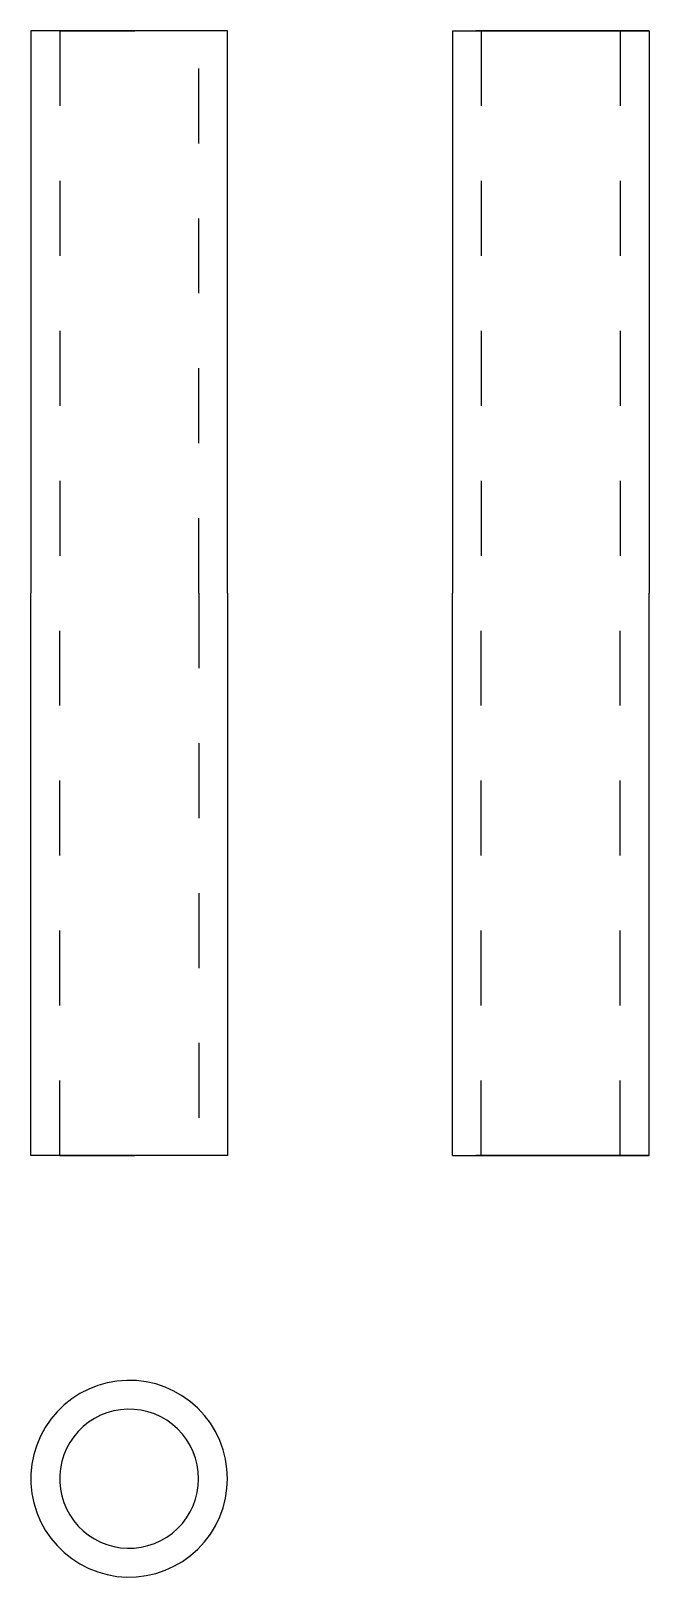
# Model space of a CAD drawing. Extents: x 0 to 0.82, y 0 to 2.06.
import ezdxf

# ---------------------------------------------------------------- set-up
doc = ezdxf.new("R2010")
doc.units = 0
doc.linetypes.add('HIDDEN', pattern=[0.075, 0.050025, -0.024975])
for name, color, linetype in [('FRONT', 7, 'CONTINUOUS'), ('FRONT_HID', 7, 'HIDDEN'), ('LEFT', 7, 'CONTINUOUS'), ('LEFT_HID', 7, 'HIDDEN'), ('TOP', 7, 'CONTINUOUS')]:
    doc.layers.add(name, color=color, linetype=linetype)

msp = doc.modelspace()

# ---------------------------------------------------------------- linework, layer by layer
at = {"layer": 'FRONT'}
for p, q in [((0.2625, 2.062418), (0, 2.062418)), ((0, 2.062418), (0, 1.312418)), ((0.2625, 1.312418), (0.2625, 2.062418)), ((0, 0.562418), (0, 1.312418)), ((0.2625, 1.312418), (0.2625, 0.562418)), ((0.2625, 0.562418), (0, 0.562418))]:
    msp.add_line(p, q, dxfattribs=at)
at = {"layer": 'FRONT_HID', "linetype": 'HIDDEN'}
for p, q in [((0.224, 2.062418), (0.0385, 2.062418)), ((0.0385, 2.062418), (0.224, 2.062418)), ((0.0385, 2.062418), (0.0385, 1.312418)), ((0.224, 1.312418), (0.224, 2.062418)), ((0.0385, 0.562418), (0.0385, 1.312418)), ((0.224, 1.312418), (0.224, 0.562418)), ((0.224, 0.562418), (0.0385, 0.562418)), ((0.0385, 0.562418), (0.224, 0.562418))]:
    msp.add_line(p, q, dxfattribs=at)
at = {"layer": 'LEFT'}
for p, q in [((0.5625, 2.062418), (0.825, 2.062418)), ((0.5625, 2.062418), (0.5625, 1.312418)), ((0.825, 2.062418), (0.825, 1.312418)), ((0.5625, 0.562418), (0.5625, 1.312418)), ((0.825, 0.562418), (0.825, 1.312418)), ((0.5625, 0.562418), (0.825, 0.562418))]:
    msp.add_line(p, q, dxfattribs=at)
at = {"layer": 'LEFT_HID', "linetype": 'HIDDEN'}
for p, q in [((0.69375, 2.062418), (0.5625, 2.062418)), ((0.69375, 2.062418), (0.601, 2.062418)), ((0.601, 2.062418), (0.7865, 2.062418)), ((0.601, 2.062418), (0.601, 1.312418)), ((0.825, 2.062418), (0.69375, 2.062418)), ((0.7865, 2.062418), (0.69375, 2.062418)), ((0.7865, 2.062418), (0.7865, 1.312418)), ((0.601, 0.562418), (0.601, 1.312418)), ((0.7865, 0.562418), (0.7865, 1.312418)), ((0.69375, 0.562418), (0.5625, 0.562418)), ((0.69375, 0.562418), (0.601, 0.562418)), ((0.601, 0.562418), (0.7865, 0.562418)), ((0.825, 0.562418), (0.69375, 0.562418)), ((0.7865, 0.562418), (0.69375, 0.562418))]:
    msp.add_line(p, q, dxfattribs=at)
at = {"layer": 'TOP'}
for p, q in [((0.077105, 0.250844), (0.065462, 0.244875)), ((0.089285, 0.255625), (0.077105, 0.250844)), ((0.101881, 0.259168), (0.089285, 0.255625)), ((0.114767, 0.261441), (0.101881, 0.259168)), ((0.127815, 0.262418), (0.114767, 0.261441)), ((0.140895, 0.262092), (0.127815, 0.262418)), ((0.153878, 0.260465), (0.140895, 0.262092)), ((0.166635, 0.257554), (0.153878, 0.260465)), ((0.179038, 0.253386), (0.166635, 0.257554)), ((0.190964, 0.248005), (0.179038, 0.253386)), ((0.202296, 0.241463), (0.190964, 0.248005)), ((0.044241, 0.229618), (0.034874, 0.220482)), ((0.05447, 0.237776), (0.044241, 0.229618)), ((0.065462, 0.244875), (0.05447, 0.237776)), ((0.21292, 0.233825), (0.202296, 0.241463)), ((0.22273, 0.225167), (0.21292, 0.233825)), ((0.026463, 0.210459), (0.019092, 0.199648)), ((0.034874, 0.220482), (0.026463, 0.210459)), ((0.076945, 0.206516), (0.069715, 0.200751)), ((0.084712, 0.211533), (0.076945, 0.206516)), ((0.09294, 0.215751), (0.084712, 0.211533)), ((0.101547, 0.219129), (0.09294, 0.215751)), ((0.110448, 0.221634), (0.101547, 0.219129)), ((0.119554, 0.223239), (0.110448, 0.221634)), ((0.128775, 0.22393), (0.119554, 0.223239)), ((0.138018, 0.2237), (0.128775, 0.22393)), ((0.147193, 0.22255), (0.138018, 0.2237)), ((0.156207, 0.220493), (0.147193, 0.22255)), ((0.164972, 0.217548), (0.156207, 0.220493)), ((0.1734, 0.213745), (0.164972, 0.217548)), ((0.181408, 0.209122), (0.1734, 0.213745)), ((0.188916, 0.203724), (0.181408, 0.209122)), ((0.23163, 0.215575), (0.22273, 0.225167)), ((0.239531, 0.205145), (0.23163, 0.215575)), ((0.012835, 0.188156), (0.007752, 0.176099)), ((0.019092, 0.199648), (0.012835, 0.188156)), ((0.057153, 0.187212), (0.051944, 0.179572)), ((0.063096, 0.194295), (0.057153, 0.187212)), ((0.069715, 0.200751), (0.063096, 0.194295)), ((0.195848, 0.197606), (0.188916, 0.203724)), ((0.202137, 0.190828), (0.195848, 0.197606)), ((0.20772, 0.183457), (0.202137, 0.190828)), ((0.246353, 0.19398), (0.239531, 0.205145)), ((0.252031, 0.182191), (0.246353, 0.19398)), ((0.007752, 0.176099), (0.003895, 0.163596)), ((0.047522, 0.171452), (0.04393, 0.162932)), ((0.051944, 0.179572), (0.047522, 0.171452)), ((0.212542, 0.175567), (0.20772, 0.183457)), ((0.216554, 0.167237), (0.212542, 0.175567)), ((0.219716, 0.158548), (0.216554, 0.167237)), ((0.256506, 0.169896), (0.252031, 0.182191)), ((0.259734, 0.157216), (0.256506, 0.169896)), ((0.001303, 0.150771), (0, 0.137751)), ((0.003895, 0.163596), (0.001303, 0.150771)), ((0.039373, 0.145033), (0.038452, 0.135832)), ((0.041205, 0.154096), (0.039373, 0.145033)), ((0.04393, 0.162932), (0.041205, 0.154096)), ((0.221998, 0.149587), (0.219716, 0.158548)), ((0.223376, 0.140444), (0.221998, 0.149587)), ((0.261685, 0.144277), (0.259734, 0.157216)), ((0, 0.137751), (0, 0.124667)), ((0, 0.124667), (0.001303, 0.111647)), ((0.038452, 0.135832), (0.038452, 0.126586)), ((0.038452, 0.126586), (0.039373, 0.117386)), ((0.223837, 0.131209), (0.223376, 0.140444)), ((0.223376, 0.121974), (0.223837, 0.131209)), ((0.262337, 0.131209), (0.261685, 0.144277)), ((0.261685, 0.118141), (0.262337, 0.131209)), ((0.001303, 0.111647), (0.003895, 0.098822)), ((0.039373, 0.117386), (0.041205, 0.108322)), ((0.041205, 0.108322), (0.04393, 0.099487)), ((0.216554, 0.095182), (0.219716, 0.103871)), ((0.219716, 0.103871), (0.221998, 0.112831)), ((0.221998, 0.112831), (0.223376, 0.121974)), ((0.256506, 0.092523), (0.259734, 0.105203)), ((0.259734, 0.105203), (0.261685, 0.118141)), ((0.003895, 0.098822), (0.007752, 0.086319)), ((0.007752, 0.086319), (0.012835, 0.074262)), ((0.04393, 0.099487), (0.047522, 0.090966)), ((0.047522, 0.090966), (0.051944, 0.082846)), ((0.051944, 0.082846), (0.057153, 0.075206)), ((0.20772, 0.078961), (0.212542, 0.086851)), ((0.212542, 0.086851), (0.216554, 0.095182)), ((0.252031, 0.080227), (0.256506, 0.092523)), ((0.012835, 0.074262), (0.019092, 0.062771)), ((0.019092, 0.062771), (0.026463, 0.05196)), ((0.057153, 0.075206), (0.063096, 0.068123)), ((0.063096, 0.068123), (0.069715, 0.061667)), ((0.188916, 0.058694), (0.195848, 0.064813)), ((0.195848, 0.064813), (0.202137, 0.071591)), ((0.202137, 0.071591), (0.20772, 0.078961)), ((0.239531, 0.057273), (0.246353, 0.068438)), ((0.246353, 0.068438), (0.252031, 0.080227)), ((0.026463, 0.05196), (0.034874, 0.041937)), ((0.034874, 0.041937), (0.044241, 0.0328)), ((0.069715, 0.061667), (0.076945, 0.055902)), ((0.076945, 0.055902), (0.084712, 0.050885)), ((0.084712, 0.050885), (0.09294, 0.046667)), ((0.09294, 0.046667), (0.101547, 0.043289)), ((0.101547, 0.043289), (0.110448, 0.040785)), ((0.147193, 0.039868), (0.156207, 0.041926)), ((0.156207, 0.041926), (0.164972, 0.044871)), ((0.164972, 0.044871), (0.1734, 0.048674)), ((0.1734, 0.048674), (0.181408, 0.053297)), ((0.181408, 0.053297), (0.188916, 0.058694)), ((0.22273, 0.037252), (0.23163, 0.046843)), ((0.23163, 0.046843), (0.239531, 0.057273)), ((0.044241, 0.0328), (0.05447, 0.024642)), ((0.05447, 0.024642), (0.065462, 0.017543)), ((0.110448, 0.040785), (0.119554, 0.039179)), ((0.119554, 0.039179), (0.128775, 0.038488)), ((0.128775, 0.038488), (0.138018, 0.038719)), ((0.138018, 0.038719), (0.147193, 0.039868)), ((0.190964, 0.014414), (0.202296, 0.020956)), ((0.202296, 0.020956), (0.21292, 0.028594)), ((0.21292, 0.028594), (0.22273, 0.037252)), ((0.065462, 0.017543), (0.077105, 0.011574)), ((0.077105, 0.011574), (0.089285, 0.006794)), ((0.089285, 0.006794), (0.101881, 0.00325)), ((0.101881, 0.00325), (0.114767, 0.000978)), ((0.114767, 0.000978), (0.127815, 0)), ((0.127815, 0), (0.140895, 0.000326)), ((0.140895, 0.000326), (0.153878, 0.001953)), ((0.153878, 0.001953), (0.166635, 0.004865)), ((0.166635, 0.004865), (0.179038, 0.009032)), ((0.179038, 0.009032), (0.190964, 0.014414))]:
    msp.add_line(p, q, dxfattribs=at)

doc.saveas('drawing.dxf')
